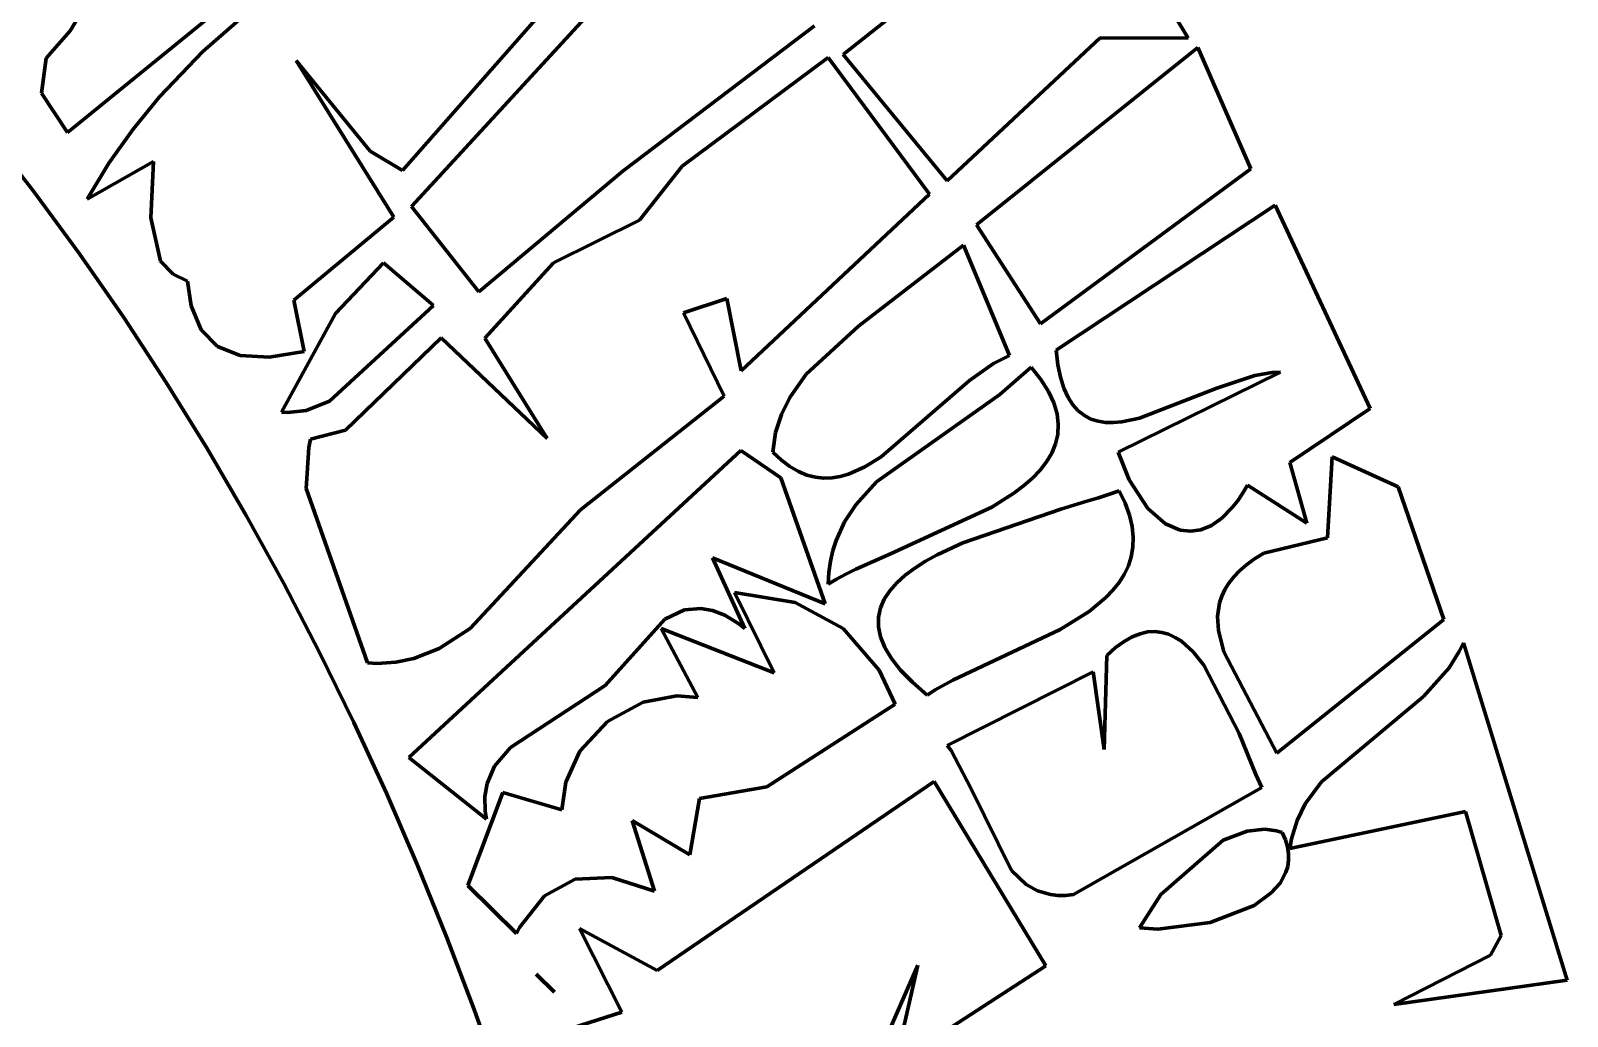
# Model space of a CAD drawing. Header units: millimetres. Extents: x 0 to 10.4, y 0 to 8.2.
# Drawn here: x 2.184 to 2.745, y 3.694 to 4.054 of the extents above; entities that cross this region are included whole.
import ezdxf

# ---------------------------------------------------------------- set-up
doc = ezdxf.new("R2010")
doc.units = ezdxf.units.MM
doc.layers.add('color#000000ff', color=7, linetype='CONTINUOUS', lineweight=100)
doc.layers.add('color#ffffffff', color=7, linetype='CONTINUOUS', lineweight=100)

msp = doc.modelspace()

# ---------------------------------------------------------------- linework, layer by layer
at = {"layer": 'color#000000ff'}
for p, q in [((2.52144, 4.19359), (2.60702, 4.05081)), ((2.19894, 4.05344), (2.22394, 4.09586)), ((2.32352, 3.98936), (2.41986, 4.09408)), ((2.48112, 4.04491), (2.53969, 4.09135)), ((2.24731, 4.04594), (2.27636, 4.07132)), ((2.37321, 4.06271), (2.32018, 4.00247)), ((2.24923, 4.05812), (2.1979, 4.01635)), ((2.19009, 4.04354), (2.19894, 4.05344)), ((2.47057, 4.05526), (2.4008, 4.00237)), ((2.5749, 4.05089), (2.5191, 3.99879)), ((2.60702, 4.05081), (2.5749, 4.05089)), ((2.23152, 4.02936), (2.24731, 4.04594)), ((2.5191, 3.99879), (2.48112, 4.04491)), ((2.52978, 3.98271), (2.61051, 4.04736)), ((2.61051, 4.04736), (2.62995, 4.00318)), ((2.18843, 4.0307), (2.19009, 4.04354)), ((2.3084, 4.00953), (2.28145, 4.04264)), ((2.28145, 4.04264), (2.3171, 3.98547)), ((2.42237, 4.00406), (2.47565, 4.04378)), ((2.47565, 4.04378), (2.51261, 3.99387)), ((2.1979, 4.01635), (2.18843, 4.0307)), ((2.22188, 4.0176), (2.23152, 4.02936)), ((2.16813, 4.01728), (2.18552, 3.99492)), ((2.21305, 4.00519), (2.22188, 4.0176)), ((2.22936, 4.00584), (2.20515, 3.99208)), ((2.22835, 3.98524), (2.22936, 4.00584)), ((2.32018, 4.00247), (2.3084, 4.00953)), ((2.20515, 3.99208), (2.21305, 4.00519)), ((2.4008, 4.00237), (2.34813, 3.95824)), ((2.40675, 3.98433), (2.42237, 4.00406)), ((2.62995, 4.00318), (2.55316, 3.94659)), ((2.18552, 3.99492), (2.20228, 3.97211)), ((2.34813, 3.95824), (2.32352, 3.98936)), ((2.51261, 3.99387), (2.44391, 3.92935)), ((2.55882, 3.93694), (2.6388, 3.98989)), ((2.6388, 3.98989), (2.67344, 3.91561)), ((2.23183, 3.96946), (2.22835, 3.98524)), ((2.3171, 3.98547), (2.28052, 3.95518)), ((2.37532, 3.96878), (2.40675, 3.98433)), ((2.55316, 3.94659), (2.52978, 3.98271)), ((2.20228, 3.97211), (2.21842, 3.94884)), ((2.48667, 3.94567), (2.52508, 3.97521)), ((2.52508, 3.97521), (2.54186, 3.93497)), ((2.2365, 3.96473), (2.23183, 3.96946)), ((2.29571, 3.95029), (2.31325, 3.96878)), ((2.31325, 3.96878), (2.33151, 3.95323)), ((2.35024, 3.9413), (2.37532, 3.96878)), ((2.24177, 3.96207), (2.2365, 3.96473)), ((2.24307, 3.95309), (2.24177, 3.96207)), ((2.28052, 3.95518), (2.2843, 3.93649)), ((2.43864, 3.95583), (2.42279, 3.95061)), ((2.44391, 3.92935), (2.43864, 3.95583)), ((2.24676, 3.94431), (2.24307, 3.95309)), ((2.27598, 3.91429), (2.29571, 3.95029)), ((2.33151, 3.95323), (2.29357, 3.91826)), ((2.42279, 3.95061), (2.4376, 3.92015)), ((2.21842, 3.94884), (2.23395, 3.92516)), ((2.25272, 3.93827), (2.24676, 3.94431)), ((2.46764, 3.92821), (2.48667, 3.94567)), ((2.26096, 3.93495), (2.25272, 3.93827)), ((2.29941, 3.9077), (2.33438, 3.94149)), ((2.33438, 3.94149), (2.37302, 3.90466)), ((2.37302, 3.90466), (2.35024, 3.9413)), ((2.27149, 3.93435), (2.26096, 3.93495)), ((2.2843, 3.93649), (2.27149, 3.93435)), ((2.54186, 3.93497), (2.53596, 3.93202)), ((2.55949, 3.93163), (2.55882, 3.93694)), ((2.46157, 3.91966), (2.46764, 3.92821)), ((2.53596, 3.93202), (2.52716, 3.92582)), ((2.53829, 3.92081), (2.54968, 3.93077)), ((2.54968, 3.93077), (2.55327, 3.92621)), ((2.56045, 3.92702), (2.55949, 3.93163)), ((2.5617, 3.92306), (2.56045, 3.92702)), ((2.58152, 3.89976), (2.64074, 3.92885)), ((2.63132, 3.9277), (2.61751, 3.92309)), ((2.63772, 3.92876), (2.63132, 3.9277)), ((2.64074, 3.92885), (2.63772, 3.92876)), ((2.23395, 3.92516), (2.24887, 3.90107)), ((2.52716, 3.92582), (2.49495, 3.89801)), ((2.55327, 3.92621), (2.55602, 3.92185)), ((2.55602, 3.92185), (2.55796, 3.91768)), ((2.5632, 3.91971), (2.5617, 3.92306)), ((2.61751, 3.92309), (2.58929, 3.91215)), ((2.29357, 3.91826), (2.28509, 3.91492)), ((2.4376, 3.92015), (2.38516, 3.87862)), ((2.45852, 3.91347), (2.46157, 3.91966)), ((2.49323, 3.88882), (2.53829, 3.92081)), ((2.55796, 3.91768), (2.55916, 3.91368)), ((2.56496, 3.91695), (2.5632, 3.91971)), ((2.56694, 3.91474), (2.56496, 3.91695)), ((2.67344, 3.91561), (2.6441, 3.89595)), ((2.27832, 3.91416), (2.27598, 3.91429)), ((2.28509, 3.91492), (2.27832, 3.91416)), ((2.45641, 3.90684), (2.45852, 3.91347)), ((2.55916, 3.91368), (2.55964, 3.90987)), ((2.56914, 3.91303), (2.56694, 3.91474)), ((2.57154, 3.91179), (2.56914, 3.91303)), ((2.57413, 3.91098), (2.57154, 3.91179)), ((2.57689, 3.91057), (2.57413, 3.91098)), ((2.5798, 3.91052), (2.57689, 3.91057)), ((2.58284, 3.91079), (2.5798, 3.91052)), ((2.58929, 3.91215), (2.58284, 3.91079)), ((2.28603, 3.90139), (2.28668, 3.90442)), ((2.28668, 3.90442), (2.29941, 3.9077)), ((2.45537, 3.8997), (2.45641, 3.90684)), ((2.55946, 3.90621), (2.55865, 3.90272)), ((2.55964, 3.90987), (2.55946, 3.90621)), ((2.24887, 3.90107), (2.26317, 3.8766)), ((2.28499, 3.8865), (2.28603, 3.90139)), ((2.32247, 3.78832), (2.44367, 3.90029)), ((2.44367, 3.90029), (2.45837, 3.89036)), ((2.45852, 3.89677), (2.45537, 3.8997)), ((2.55728, 3.89938), (2.55537, 3.89618)), ((2.55865, 3.90272), (2.55728, 3.89938)), ((2.58548, 3.88955), (2.58152, 3.89976)), ((2.46166, 3.89443), (2.45852, 3.89677)), ((2.46477, 3.89263), (2.46166, 3.89443)), ((2.48902, 3.89431), (2.48305, 3.89166)), ((2.49495, 3.89801), (2.48902, 3.89431)), ((2.55298, 3.89312), (2.55016, 3.8902)), ((2.55537, 3.89618), (2.55298, 3.89312)), ((2.6441, 3.89595), (2.65034, 3.87375)), ((2.65787, 3.86847), (2.65961, 3.89805)), ((2.65961, 3.89805), (2.68366, 3.88701)), ((2.45837, 3.89036), (2.47449, 3.84429)), ((2.46786, 3.89136), (2.46477, 3.89263)), ((2.47093, 3.89057), (2.46786, 3.89136)), ((2.47399, 3.89024), (2.47093, 3.89057)), ((2.47702, 3.89033), (2.47399, 3.89024)), ((2.48004, 3.89082), (2.47702, 3.89033)), ((2.48305, 3.89166), (2.48004, 3.89082)), ((2.48567, 3.88049), (2.49323, 3.88882)), ((2.55016, 3.8902), (2.54693, 3.88739)), ((2.59226, 3.87917), (2.58548, 3.88955)), ((2.6287, 3.88765), (2.62687, 3.88459)), ((2.65034, 3.87375), (2.6287, 3.88765)), ((2.30738, 3.82282), (2.28499, 3.8865)), ((2.54336, 3.8847), (2.53535, 3.87964)), ((2.54693, 3.88739), (2.54336, 3.8847)), ((2.57002, 3.88177), (2.57432, 3.88309)), ((2.57432, 3.88309), (2.57829, 3.88436)), ((2.57829, 3.88436), (2.58186, 3.88559)), ((2.58186, 3.88559), (2.58405, 3.88104)), ((2.62502, 3.88186), (2.62314, 3.87945)), ((2.62687, 3.88459), (2.62502, 3.88186)), ((2.68366, 3.88701), (2.70043, 3.83869)), ((2.26317, 3.8766), (2.27687, 3.85177)), ((2.38516, 3.87862), (2.34496, 3.8353)), ((2.48161, 3.87429), (2.48567, 3.88049)), ((2.53535, 3.87964), (2.4984, 3.86259)), ((2.52474, 3.86666), (2.56061, 3.87895)), ((2.56061, 3.87895), (2.57002, 3.88177)), ((2.58405, 3.88104), (2.58562, 3.87672)), ((2.58562, 3.87672), (2.58659, 3.87262)), ((2.59879, 3.87353), (2.59226, 3.87917)), ((2.62314, 3.87945), (2.61933, 3.87559)), ((2.47848, 3.86746), (2.48161, 3.87429)), ((2.58659, 3.87262), (2.587, 3.86874)), ((2.60415, 3.87126), (2.59879, 3.87353)), ((2.60787, 3.87083), (2.60415, 3.87126)), ((2.61166, 3.87135), (2.60787, 3.87083)), ((2.6155, 3.87292), (2.61166, 3.87135)), ((2.61933, 3.87559), (2.6155, 3.87292)), ((2.47732, 3.86378), (2.47848, 3.86746)), ((2.5154, 3.86227), (2.52474, 3.86666)), ((2.58689, 3.86505), (2.58628, 3.86156)), ((2.587, 3.86874), (2.58689, 3.86505)), ((2.63467, 3.86282), (2.65787, 3.86847)), ((2.47449, 3.84429), (2.43342, 3.86117)), ((2.43342, 3.86117), (2.44522, 3.83538)), ((2.47587, 3.85583), (2.47644, 3.85991)), ((2.47644, 3.85991), (2.47732, 3.86378)), ((2.4984, 3.86259), (2.48574, 3.857)), ((2.50723, 3.85741), (2.51114, 3.8599)), ((2.51114, 3.8599), (2.5154, 3.86227)), ((2.58628, 3.86156), (2.58521, 3.85824)), ((2.62836, 3.85862), (2.6313, 3.86075)), ((2.6313, 3.86075), (2.63467, 3.86282)), ((2.47562, 3.85154), (2.47587, 3.85583)), ((2.48202, 3.85518), (2.47864, 3.85336)), ((2.48574, 3.857), (2.48202, 3.85518)), ((2.50065, 3.85202), (2.50371, 3.85478)), ((2.50371, 3.85478), (2.50723, 3.85741)), ((2.58371, 3.8551), (2.58182, 3.85212)), ((2.58521, 3.85824), (2.58371, 3.8551)), ((2.62189, 3.85189), (2.62367, 3.85419)), ((2.62367, 3.85419), (2.62582, 3.85643)), ((2.62582, 3.85643), (2.62836, 3.85862)), ((2.27687, 3.85177), (2.28996, 3.82659)), ((2.44143, 3.84853), (2.46351, 3.84482)), ((2.45589, 3.81915), (2.44143, 3.84853)), ((2.47864, 3.85336), (2.47562, 3.85154)), ((2.49609, 3.84607), (2.49809, 3.84912)), ((2.49809, 3.84912), (2.50065, 3.85202)), ((2.57956, 3.84929), (2.57697, 3.8466)), ((2.58182, 3.85212), (2.57956, 3.84929)), ((2.61934, 3.84716), (2.62045, 3.84954)), ((2.62045, 3.84954), (2.62189, 3.85189)), ((2.42908, 3.84269), (2.42316, 3.84212)), ((2.43333, 3.84196), (2.42908, 3.84269)), ((2.46351, 3.84482), (2.4811, 3.83536)), ((2.49397, 3.83951), (2.4947, 3.84287)), ((2.4947, 3.84287), (2.49609, 3.84607)), ((2.57697, 3.8466), (2.57095, 3.84161)), ((2.6178, 3.83975), (2.61854, 3.84472)), ((2.61854, 3.84472), (2.61934, 3.84716)), ((2.41603, 3.83878), (2.3942, 3.8145)), ((2.42316, 3.84212), (2.41603, 3.83878)), ((2.43786, 3.84019), (2.43333, 3.84196)), ((2.44269, 3.83729), (2.43786, 3.84019)), ((2.44522, 3.83538), (2.44269, 3.83729)), ((2.49395, 3.83599), (2.49397, 3.83951)), ((2.57095, 3.84161), (2.56027, 3.83494)), ((2.61806, 3.83465), (2.6178, 3.83975)), ((2.70043, 3.83869), (2.63941, 3.7899)), ((2.34496, 3.8353), (2.33359, 3.82802)), ((2.42797, 3.81021), (2.4146, 3.83532)), ((2.4146, 3.83532), (2.45589, 3.81915)), ((2.4811, 3.83536), (2.4942, 3.82012)), ((2.4947, 3.83229), (2.49395, 3.83599)), ((2.49627, 3.82842), (2.4947, 3.83229)), ((2.56027, 3.83494), (2.52115, 3.8165)), ((2.58364, 3.8306), (2.58662, 3.83229)), ((2.58662, 3.83229), (2.58949, 3.83343)), ((2.58949, 3.83343), (2.59225, 3.83407)), ((2.59225, 3.83407), (2.59491, 3.83422)), ((2.59491, 3.83422), (2.59746, 3.83393)), ((2.59746, 3.83393), (2.59992, 3.83322)), ((2.59992, 3.83322), (2.60228, 3.83212)), ((2.60228, 3.83212), (2.60455, 3.83067)), ((2.62002, 3.82682), (2.61806, 3.83465)), ((2.28996, 3.82659), (2.30245, 3.80109)), ((2.33359, 3.82802), (2.32435, 3.82438)), ((2.49871, 3.82437), (2.49627, 3.82842)), ((2.57734, 3.82548), (2.58055, 3.82835)), ((2.58055, 3.82835), (2.58364, 3.8306)), ((2.60455, 3.83067), (2.60883, 3.82682)), ((2.60883, 3.82682), (2.61277, 3.82194)), ((2.63941, 3.7899), (2.62002, 3.82682)), ((2.70229, 3.82097), (2.70602, 3.82694)), ((2.70602, 3.82694), (2.70759, 3.83016)), ((2.70759, 3.83016), (2.74544, 3.70697)), ((2.31094, 3.82262), (2.30738, 3.82282)), ((2.31781, 3.82301), (2.31094, 3.82262)), ((2.32435, 3.82438), (2.31781, 3.82301)), ((2.4942, 3.82012), (2.5001, 3.80768)), ((2.50208, 3.82013), (2.49871, 3.82437)), ((2.50642, 3.8157), (2.50208, 3.82013)), ((2.5764, 3.79123), (2.57734, 3.82548)), ((2.61277, 3.82194), (2.62564, 3.79696)), ((2.69299, 3.81058), (2.70229, 3.82097)), ((2.5118, 3.81107), (2.50642, 3.8157)), ((2.52115, 3.8165), (2.51466, 3.81291)), ((2.51908, 3.79268), (2.57234, 3.8195)), ((2.57234, 3.8195), (2.5764, 3.79123)), ((2.3942, 3.8145), (2.35967, 3.79194)), ((2.40811, 3.80851), (2.42037, 3.81074)), ((2.42037, 3.81074), (2.42797, 3.81021)), ((2.51466, 3.81291), (2.5118, 3.81107)), ((2.65567, 3.77936), (2.69299, 3.81058)), ((2.39501, 3.80144), (2.40811, 3.80851)), ((2.5001, 3.80768), (2.45322, 3.77757)), ((2.30245, 3.80109), (2.31434, 3.77529)), ((2.38493, 3.79053), (2.39501, 3.80144)), ((2.52052, 3.79079), (2.51908, 3.79268)), ((2.62564, 3.79696), (2.6318, 3.78202)), ((2.35084, 3.76574), (2.32247, 3.78832)), ((2.35967, 3.79194), (2.35378, 3.78504)), ((2.3798, 3.77923), (2.38493, 3.79053)), ((2.52783, 3.77681), (2.52052, 3.79079)), ((2.35378, 3.78504), (2.35106, 3.7788)), ((2.6318, 3.78202), (2.63397, 3.77727)), ((2.31434, 3.77529), (2.32562, 3.7492)), ((2.34403, 3.7415), (2.35684, 3.77548)), ((2.35106, 3.7788), (2.35026, 3.77402)), ((2.35684, 3.77548), (2.37839, 3.76917)), ((2.37839, 3.76917), (2.3798, 3.77923)), ((2.41319, 3.71047), (2.51429, 3.77955)), ((2.45322, 3.77757), (2.42864, 3.77327)), ((2.51429, 3.77955), (2.55511, 3.71227)), ((2.54258, 3.74702), (2.52783, 3.77681)), ((2.63397, 3.77727), (2.56523, 3.73827)), ((2.64978, 3.77134), (2.65567, 3.77936)), ((2.35026, 3.77402), (2.35039, 3.76866)), ((2.42864, 3.77327), (2.42506, 3.75278)), ((2.64681, 3.76532), (2.64978, 3.77134)), ((2.35039, 3.76866), (2.35084, 3.76574)), ((2.42506, 3.75278), (2.40401, 3.76532)), ((2.40401, 3.76532), (2.41226, 3.73953)), ((2.70824, 3.76861), (2.64414, 3.75499)), ((2.64477, 3.75862), (2.64681, 3.76532)), ((2.72129, 3.72325), (2.70824, 3.76861)), ((2.61979, 3.75804), (2.62852, 3.7614)), ((2.62852, 3.7614), (2.63506, 3.7621)), ((2.63506, 3.7621), (2.63932, 3.76151)), ((2.63932, 3.76151), (2.64141, 3.76086)), ((2.64141, 3.76086), (2.64257, 3.75818)), ((2.64414, 3.75499), (2.64477, 3.75862)), ((2.59712, 3.7383), (2.61979, 3.75804)), ((2.64257, 3.75818), (2.64332, 3.75561)), ((2.64332, 3.75561), (2.6437, 3.75314)), ((2.6437, 3.75314), (2.64371, 3.75077)), ((2.32562, 3.7492), (2.33631, 3.72285)), ((2.64338, 3.74851), (2.64273, 3.74636)), ((2.64371, 3.75077), (2.64338, 3.74851)), ((2.38326, 3.7438), (2.37201, 3.73772)), ((2.39667, 3.74441), (2.38326, 3.7438)), ((2.41226, 3.73953), (2.39667, 3.74441)), ((2.54786, 3.74194), (2.54258, 3.74702)), ((2.55202, 3.73958), (2.54786, 3.74194)), ((2.64057, 3.74237), (2.63739, 3.73881)), ((2.64273, 3.74636), (2.64057, 3.74237)), ((2.36183, 3.72406), (2.34403, 3.7415)), ((2.37201, 3.73772), (2.36295, 3.72616)), ((2.55678, 3.7382), (2.55202, 3.73958)), ((2.55942, 3.73792), (2.55678, 3.7382)), ((2.56223, 3.73793), (2.55942, 3.73792)), ((2.56523, 3.73827), (2.56223, 3.73793)), ((2.58932, 3.7261), (2.59712, 3.7383)), ((2.63739, 3.73881), (2.6311, 3.73426)), ((2.6311, 3.73426), (2.61513, 3.72802)), ((2.36295, 3.72616), (2.36183, 3.72406)), ((2.40023, 3.69535), (2.38479, 3.72587)), ((2.38479, 3.72587), (2.41319, 3.71047)), ((2.59598, 3.72556), (2.58932, 3.7261)), ((2.61513, 3.72802), (2.59598, 3.72556)), ((2.33631, 3.72285), (2.34641, 3.69626)), ((2.71743, 3.71608), (2.72129, 3.72325)), ((2.68216, 3.69811), (2.71743, 3.71608)), ((2.36904, 3.70919), (2.37568, 3.7026)), ((2.3742, 3.70407), (2.36904, 3.70919)), ((2.50837, 3.71243), (2.49575, 3.68353)), ((2.50025, 3.67671), (2.50837, 3.71243)), ((2.55511, 3.71227), (2.50025, 3.67671)), ((2.37568, 3.7026), (2.3742, 3.70407)), ((2.74544, 3.70697), (2.68216, 3.69811)), ((2.34641, 3.69626), (2.35592, 3.66944)), ((2.36413, 3.68376), (2.40023, 3.69535))]:
    msp.add_line(p, q, dxfattribs=at)
at = {"layer": 'color#ffffffff'}
for p, q in [((2.60702, 4.05081), (2.52144, 4.19359)), ((2.22394, 4.09586), (2.19894, 4.05344)), ((2.41986, 4.09408), (2.32352, 3.98936)), ((2.53969, 4.09135), (2.48112, 4.04491)), ((2.27636, 4.07132), (2.24731, 4.04594)), ((2.32018, 4.00247), (2.37321, 4.06271)), ((2.1979, 4.01635), (2.24923, 4.05812)), ((2.19894, 4.05344), (2.19009, 4.04354)), ((2.4008, 4.00237), (2.47057, 4.05526)), ((2.5191, 3.99879), (2.5749, 4.05089)), ((2.5749, 4.05089), (2.60702, 4.05081)), ((2.24731, 4.04594), (2.23152, 4.02936)), ((2.48112, 4.04491), (2.5191, 3.99879)), ((2.61051, 4.04736), (2.52978, 3.98271)), ((2.62995, 4.00318), (2.61051, 4.04736)), ((2.19009, 4.04354), (2.18843, 4.0307)), ((2.3171, 3.98547), (2.28145, 4.04264)), ((2.28145, 4.04264), (2.3084, 4.00953)), ((2.47565, 4.04378), (2.42237, 4.00406)), ((2.51261, 3.99387), (2.47565, 4.04378)), ((2.18843, 4.0307), (2.1979, 4.01635)), ((2.23152, 4.02936), (2.22188, 4.0176)), ((2.18552, 3.99492), (2.16813, 4.01728)), ((2.22188, 4.0176), (2.21305, 4.00519)), ((2.20515, 3.99208), (2.22936, 4.00584)), ((2.22936, 4.00584), (2.22835, 3.98524)), ((2.3084, 4.00953), (2.32018, 4.00247)), ((2.21305, 4.00519), (2.20515, 3.99208)), ((2.34813, 3.95824), (2.4008, 4.00237)), ((2.42237, 4.00406), (2.40675, 3.98433)), ((2.55316, 3.94659), (2.62995, 4.00318)), ((2.20228, 3.97211), (2.18552, 3.99492)), ((2.32352, 3.98936), (2.34813, 3.95824)), ((2.44391, 3.92935), (2.51261, 3.99387)), ((2.6388, 3.98989), (2.55882, 3.93694)), ((2.67344, 3.91561), (2.6388, 3.98989)), ((2.22835, 3.98524), (2.23183, 3.96946)), ((2.28052, 3.95518), (2.3171, 3.98547)), ((2.40675, 3.98433), (2.37532, 3.96878)), ((2.52978, 3.98271), (2.55316, 3.94659)), ((2.21842, 3.94884), (2.20228, 3.97211)), ((2.52508, 3.97521), (2.48667, 3.94567)), ((2.54186, 3.93497), (2.52508, 3.97521)), ((2.23183, 3.96946), (2.2365, 3.96473)), ((2.31325, 3.96878), (2.29571, 3.95029)), ((2.33151, 3.95323), (2.31325, 3.96878)), ((2.37532, 3.96878), (2.35024, 3.9413)), ((2.2365, 3.96473), (2.24177, 3.96207)), ((2.24177, 3.96207), (2.24307, 3.95309)), ((2.2843, 3.93649), (2.28052, 3.95518)), ((2.42279, 3.95061), (2.43864, 3.95583)), ((2.43864, 3.95583), (2.44391, 3.92935)), ((2.24307, 3.95309), (2.24676, 3.94431)), ((2.29571, 3.95029), (2.27598, 3.91429)), ((2.29357, 3.91826), (2.33151, 3.95323)), ((2.4376, 3.92015), (2.42279, 3.95061)), ((2.23395, 3.92516), (2.21842, 3.94884)), ((2.24676, 3.94431), (2.25272, 3.93827)), ((2.48667, 3.94567), (2.46764, 3.92821)), ((2.25272, 3.93827), (2.26096, 3.93495)), ((2.33438, 3.94149), (2.29941, 3.9077)), ((2.37302, 3.90466), (2.33438, 3.94149)), ((2.35024, 3.9413), (2.37302, 3.90466)), ((2.26096, 3.93495), (2.27149, 3.93435)), ((2.27149, 3.93435), (2.2843, 3.93649)), ((2.53596, 3.93202), (2.54186, 3.93497)), ((2.55882, 3.93694), (2.55949, 3.93163)), ((2.46764, 3.92821), (2.46157, 3.91966)), ((2.52716, 3.92582), (2.53596, 3.93202)), ((2.54968, 3.93077), (2.53829, 3.92081)), ((2.55327, 3.92621), (2.54968, 3.93077)), ((2.55949, 3.93163), (2.56045, 3.92702)), ((2.56045, 3.92702), (2.5617, 3.92306)), ((2.64074, 3.92885), (2.58152, 3.89976)), ((2.61751, 3.92309), (2.63132, 3.9277)), ((2.63132, 3.9277), (2.63772, 3.92876)), ((2.63772, 3.92876), (2.64074, 3.92885)), ((2.24887, 3.90107), (2.23395, 3.92516)), ((2.49495, 3.89801), (2.52716, 3.92582)), ((2.55602, 3.92185), (2.55327, 3.92621)), ((2.55796, 3.91768), (2.55602, 3.92185)), ((2.5617, 3.92306), (2.5632, 3.91971)), ((2.58929, 3.91215), (2.61751, 3.92309)), ((2.28509, 3.91492), (2.29357, 3.91826)), ((2.38516, 3.87862), (2.4376, 3.92015)), ((2.46157, 3.91966), (2.45852, 3.91347)), ((2.53829, 3.92081), (2.49323, 3.88882)), ((2.55916, 3.91368), (2.55796, 3.91768)), ((2.5632, 3.91971), (2.56496, 3.91695)), ((2.56496, 3.91695), (2.56694, 3.91474)), ((2.6441, 3.89595), (2.67344, 3.91561)), ((2.27598, 3.91429), (2.27832, 3.91416)), ((2.27832, 3.91416), (2.28509, 3.91492)), ((2.45852, 3.91347), (2.45641, 3.90684)), ((2.55964, 3.90987), (2.55916, 3.91368)), ((2.56694, 3.91474), (2.56914, 3.91303)), ((2.56914, 3.91303), (2.57154, 3.91179)), ((2.57154, 3.91179), (2.57413, 3.91098)), ((2.57413, 3.91098), (2.57689, 3.91057)), ((2.57689, 3.91057), (2.5798, 3.91052)), ((2.5798, 3.91052), (2.58284, 3.91079)), ((2.58284, 3.91079), (2.58929, 3.91215)), ((2.28668, 3.90442), (2.28603, 3.90139)), ((2.29941, 3.9077), (2.28668, 3.90442)), ((2.45641, 3.90684), (2.45537, 3.8997)), ((2.55865, 3.90272), (2.55946, 3.90621)), ((2.55946, 3.90621), (2.55964, 3.90987)), ((2.26317, 3.8766), (2.24887, 3.90107)), ((2.28603, 3.90139), (2.28499, 3.8865)), ((2.44367, 3.90029), (2.32247, 3.78832)), ((2.45837, 3.89036), (2.44367, 3.90029)), ((2.45537, 3.8997), (2.45852, 3.89677)), ((2.55537, 3.89618), (2.55728, 3.89938)), ((2.55728, 3.89938), (2.55865, 3.90272)), ((2.58152, 3.89976), (2.58548, 3.88955)), ((2.45852, 3.89677), (2.46166, 3.89443)), ((2.46166, 3.89443), (2.46477, 3.89263)), ((2.48305, 3.89166), (2.48902, 3.89431)), ((2.48902, 3.89431), (2.49495, 3.89801)), ((2.55016, 3.8902), (2.55298, 3.89312)), ((2.55298, 3.89312), (2.55537, 3.89618)), ((2.65034, 3.87375), (2.6441, 3.89595)), ((2.65961, 3.89805), (2.65787, 3.86847)), ((2.68366, 3.88701), (2.65961, 3.89805)), ((2.47449, 3.84429), (2.45837, 3.89036)), ((2.46477, 3.89263), (2.46786, 3.89136)), ((2.46786, 3.89136), (2.47093, 3.89057)), ((2.47093, 3.89057), (2.47399, 3.89024)), ((2.47399, 3.89024), (2.47702, 3.89033)), ((2.47702, 3.89033), (2.48004, 3.89082)), ((2.48004, 3.89082), (2.48305, 3.89166)), ((2.49323, 3.88882), (2.48567, 3.88049)), ((2.54693, 3.88739), (2.55016, 3.8902)), ((2.58548, 3.88955), (2.59226, 3.87917)), ((2.62687, 3.88459), (2.6287, 3.88765)), ((2.6287, 3.88765), (2.65034, 3.87375)), ((2.28499, 3.8865), (2.30738, 3.82282)), ((2.53535, 3.87964), (2.54336, 3.8847)), ((2.54336, 3.8847), (2.54693, 3.88739)), ((2.57432, 3.88309), (2.57002, 3.88177)), ((2.57829, 3.88436), (2.57432, 3.88309)), ((2.58186, 3.88559), (2.57829, 3.88436)), ((2.58405, 3.88104), (2.58186, 3.88559)), ((2.62314, 3.87945), (2.62502, 3.88186)), ((2.62502, 3.88186), (2.62687, 3.88459)), ((2.70043, 3.83869), (2.68366, 3.88701)), ((2.27687, 3.85177), (2.26317, 3.8766)), ((2.34496, 3.8353), (2.38516, 3.87862)), ((2.48567, 3.88049), (2.48161, 3.87429)), ((2.4984, 3.86259), (2.53535, 3.87964)), ((2.56061, 3.87895), (2.52474, 3.86666)), ((2.57002, 3.88177), (2.56061, 3.87895)), ((2.58562, 3.87672), (2.58405, 3.88104)), ((2.58659, 3.87262), (2.58562, 3.87672)), ((2.59226, 3.87917), (2.59879, 3.87353)), ((2.61933, 3.87559), (2.62314, 3.87945)), ((2.48161, 3.87429), (2.47848, 3.86746)), ((2.587, 3.86874), (2.58659, 3.87262)), ((2.59879, 3.87353), (2.60415, 3.87126)), ((2.60415, 3.87126), (2.60787, 3.87083)), ((2.60787, 3.87083), (2.61166, 3.87135)), ((2.61166, 3.87135), (2.6155, 3.87292)), ((2.6155, 3.87292), (2.61933, 3.87559)), ((2.47848, 3.86746), (2.47732, 3.86378)), ((2.52474, 3.86666), (2.5154, 3.86227)), ((2.58628, 3.86156), (2.58689, 3.86505)), ((2.58689, 3.86505), (2.587, 3.86874)), ((2.65787, 3.86847), (2.63467, 3.86282)), ((2.44522, 3.83538), (2.43342, 3.86117)), ((2.43342, 3.86117), (2.47449, 3.84429)), ((2.47644, 3.85991), (2.47587, 3.85583)), ((2.47732, 3.86378), (2.47644, 3.85991)), ((2.48574, 3.857), (2.4984, 3.86259)), ((2.51114, 3.8599), (2.50723, 3.85741)), ((2.5154, 3.86227), (2.51114, 3.8599)), ((2.58521, 3.85824), (2.58628, 3.86156)), ((2.6313, 3.86075), (2.62836, 3.85862)), ((2.63467, 3.86282), (2.6313, 3.86075)), ((2.47587, 3.85583), (2.47562, 3.85154)), ((2.47864, 3.85336), (2.48202, 3.85518)), ((2.48202, 3.85518), (2.48574, 3.857)), ((2.50371, 3.85478), (2.50065, 3.85202)), ((2.50723, 3.85741), (2.50371, 3.85478)), ((2.58182, 3.85212), (2.58371, 3.8551)), ((2.58371, 3.8551), (2.58521, 3.85824)), ((2.62367, 3.85419), (2.62189, 3.85189)), ((2.62582, 3.85643), (2.62367, 3.85419)), ((2.62836, 3.85862), (2.62582, 3.85643)), ((2.28996, 3.82659), (2.27687, 3.85177)), ((2.44143, 3.84853), (2.45589, 3.81915)), ((2.46351, 3.84482), (2.44143, 3.84853)), ((2.47562, 3.85154), (2.47864, 3.85336)), ((2.49809, 3.84912), (2.49609, 3.84607)), ((2.50065, 3.85202), (2.49809, 3.84912)), ((2.57697, 3.8466), (2.57956, 3.84929)), ((2.57956, 3.84929), (2.58182, 3.85212)), ((2.62045, 3.84954), (2.61934, 3.84716)), ((2.62189, 3.85189), (2.62045, 3.84954)), ((2.42316, 3.84212), (2.42908, 3.84269)), ((2.42908, 3.84269), (2.43333, 3.84196)), ((2.4811, 3.83536), (2.46351, 3.84482)), ((2.4947, 3.84287), (2.49397, 3.83951)), ((2.49609, 3.84607), (2.4947, 3.84287)), ((2.57095, 3.84161), (2.57697, 3.8466)), ((2.61854, 3.84472), (2.6178, 3.83975)), ((2.61934, 3.84716), (2.61854, 3.84472)), ((2.3942, 3.8145), (2.41603, 3.83878)), ((2.41603, 3.83878), (2.42316, 3.84212)), ((2.43333, 3.84196), (2.43786, 3.84019)), ((2.43786, 3.84019), (2.44269, 3.83729)), ((2.44269, 3.83729), (2.44522, 3.83538)), ((2.49397, 3.83951), (2.49395, 3.83599)), ((2.56027, 3.83494), (2.57095, 3.84161)), ((2.6178, 3.83975), (2.61806, 3.83465)), ((2.63941, 3.7899), (2.70043, 3.83869)), ((2.33359, 3.82802), (2.34496, 3.8353)), ((2.45589, 3.81915), (2.4146, 3.83532)), ((2.4146, 3.83532), (2.42797, 3.81021)), ((2.4942, 3.82012), (2.4811, 3.83536)), ((2.49395, 3.83599), (2.4947, 3.83229)), ((2.4947, 3.83229), (2.49627, 3.82842)), ((2.52115, 3.8165), (2.56027, 3.83494)), ((2.58662, 3.83229), (2.58364, 3.8306)), ((2.58949, 3.83343), (2.58662, 3.83229)), ((2.59225, 3.83407), (2.58949, 3.83343)), ((2.59491, 3.83422), (2.59225, 3.83407)), ((2.59746, 3.83393), (2.59491, 3.83422)), ((2.59992, 3.83322), (2.59746, 3.83393)), ((2.60228, 3.83212), (2.59992, 3.83322)), ((2.60455, 3.83067), (2.60228, 3.83212)), ((2.61806, 3.83465), (2.62002, 3.82682)), ((2.30245, 3.80109), (2.28996, 3.82659)), ((2.32435, 3.82438), (2.33359, 3.82802)), ((2.49627, 3.82842), (2.49871, 3.82437)), ((2.58055, 3.82835), (2.57734, 3.82548)), ((2.58364, 3.8306), (2.58055, 3.82835)), ((2.60883, 3.82682), (2.60455, 3.83067)), ((2.61277, 3.82194), (2.60883, 3.82682)), ((2.62002, 3.82682), (2.63941, 3.7899)), ((2.70602, 3.82694), (2.70229, 3.82097)), ((2.70759, 3.83016), (2.70602, 3.82694)), ((2.74544, 3.70697), (2.70759, 3.83016)), ((2.30738, 3.82282), (2.31094, 3.82262)), ((2.31094, 3.82262), (2.31781, 3.82301)), ((2.31781, 3.82301), (2.32435, 3.82438)), ((2.5001, 3.80768), (2.4942, 3.82012)), ((2.49871, 3.82437), (2.50208, 3.82013)), ((2.50208, 3.82013), (2.50642, 3.8157)), ((2.57734, 3.82548), (2.5764, 3.79123)), ((2.62564, 3.79696), (2.61277, 3.82194)), ((2.70229, 3.82097), (2.69299, 3.81058)), ((2.50642, 3.8157), (2.5118, 3.81107)), ((2.51466, 3.81291), (2.52115, 3.8165)), ((2.57234, 3.8195), (2.51908, 3.79268)), ((2.5764, 3.79123), (2.57234, 3.8195)), ((2.35967, 3.79194), (2.3942, 3.8145)), ((2.42037, 3.81074), (2.40811, 3.80851)), ((2.42797, 3.81021), (2.42037, 3.81074)), ((2.5118, 3.81107), (2.51466, 3.81291)), ((2.69299, 3.81058), (2.65567, 3.77936)), ((2.40811, 3.80851), (2.39501, 3.80144)), ((2.45322, 3.77757), (2.5001, 3.80768)), ((2.31434, 3.77529), (2.30245, 3.80109)), ((2.39501, 3.80144), (2.38493, 3.79053)), ((2.51908, 3.79268), (2.52052, 3.79079)), ((2.6318, 3.78202), (2.62564, 3.79696)), ((2.32247, 3.78832), (2.35084, 3.76574)), ((2.35378, 3.78504), (2.35967, 3.79194)), ((2.38493, 3.79053), (2.3798, 3.77923)), ((2.52052, 3.79079), (2.52783, 3.77681)), ((2.35106, 3.7788), (2.35378, 3.78504)), ((2.63397, 3.77727), (2.6318, 3.78202)), ((2.32562, 3.7492), (2.31434, 3.77529)), ((2.35684, 3.77548), (2.34403, 3.7415)), ((2.35026, 3.77402), (2.35106, 3.7788)), ((2.37839, 3.76917), (2.35684, 3.77548)), ((2.3798, 3.77923), (2.37839, 3.76917)), ((2.51429, 3.77955), (2.41319, 3.71047)), ((2.42864, 3.77327), (2.45322, 3.77757)), ((2.55511, 3.71227), (2.51429, 3.77955)), ((2.52783, 3.77681), (2.54258, 3.74702)), ((2.56523, 3.73827), (2.63397, 3.77727)), ((2.65567, 3.77936), (2.64978, 3.77134)), ((2.35039, 3.76866), (2.35026, 3.77402)), ((2.42506, 3.75278), (2.42864, 3.77327)), ((2.64978, 3.77134), (2.64681, 3.76532)), ((2.35084, 3.76574), (2.35039, 3.76866)), ((2.41226, 3.73953), (2.40401, 3.76532)), ((2.40401, 3.76532), (2.42506, 3.75278)), ((2.64414, 3.75499), (2.70824, 3.76861)), ((2.64681, 3.76532), (2.64477, 3.75862)), ((2.70824, 3.76861), (2.72129, 3.72325)), ((2.62852, 3.7614), (2.61979, 3.75804)), ((2.63506, 3.7621), (2.62852, 3.7614)), ((2.63932, 3.76151), (2.63506, 3.7621)), ((2.64141, 3.76086), (2.63932, 3.76151)), ((2.64257, 3.75818), (2.64141, 3.76086)), ((2.64477, 3.75862), (2.64414, 3.75499)), ((2.61979, 3.75804), (2.59712, 3.7383)), ((2.64332, 3.75561), (2.64257, 3.75818)), ((2.6437, 3.75314), (2.64332, 3.75561)), ((2.64371, 3.75077), (2.6437, 3.75314)), ((2.33631, 3.72285), (2.32562, 3.7492)), ((2.64273, 3.74636), (2.64338, 3.74851)), ((2.64338, 3.74851), (2.64371, 3.75077)), ((2.37201, 3.73772), (2.38326, 3.7438)), ((2.38326, 3.7438), (2.39667, 3.74441)), ((2.39667, 3.74441), (2.41226, 3.73953)), ((2.54258, 3.74702), (2.54786, 3.74194)), ((2.54786, 3.74194), (2.55202, 3.73958)), ((2.63739, 3.73881), (2.64057, 3.74237)), ((2.64057, 3.74237), (2.64273, 3.74636)), ((2.34403, 3.7415), (2.36183, 3.72406)), ((2.36295, 3.72616), (2.37201, 3.73772)), ((2.55202, 3.73958), (2.55678, 3.7382)), ((2.55678, 3.7382), (2.55942, 3.73792)), ((2.55942, 3.73792), (2.56223, 3.73793)), ((2.56223, 3.73793), (2.56523, 3.73827)), ((2.59712, 3.7383), (2.58932, 3.7261)), ((2.6311, 3.73426), (2.63739, 3.73881)), ((2.61513, 3.72802), (2.6311, 3.73426)), ((2.36183, 3.72406), (2.36295, 3.72616)), ((2.41319, 3.71047), (2.38479, 3.72587)), ((2.38479, 3.72587), (2.40023, 3.69535)), ((2.58932, 3.7261), (2.59598, 3.72556)), ((2.59598, 3.72556), (2.61513, 3.72802)), ((2.34641, 3.69626), (2.33631, 3.72285)), ((2.72129, 3.72325), (2.71743, 3.71608)), ((2.71743, 3.71608), (2.68216, 3.69811)), ((2.36904, 3.70919), (2.3742, 3.70407)), ((2.37568, 3.7026), (2.36904, 3.70919)), ((2.49575, 3.68353), (2.50837, 3.71243)), ((2.50837, 3.71243), (2.50025, 3.67671)), ((2.50025, 3.67671), (2.55511, 3.71227)), ((2.3742, 3.70407), (2.37568, 3.7026)), ((2.68216, 3.69811), (2.74544, 3.70697)), ((2.35592, 3.66944), (2.34641, 3.69626)), ((2.40023, 3.69535), (2.36413, 3.68376))]:
    msp.add_line(p, q, dxfattribs=at)

doc.saveas('drawing.dxf')
